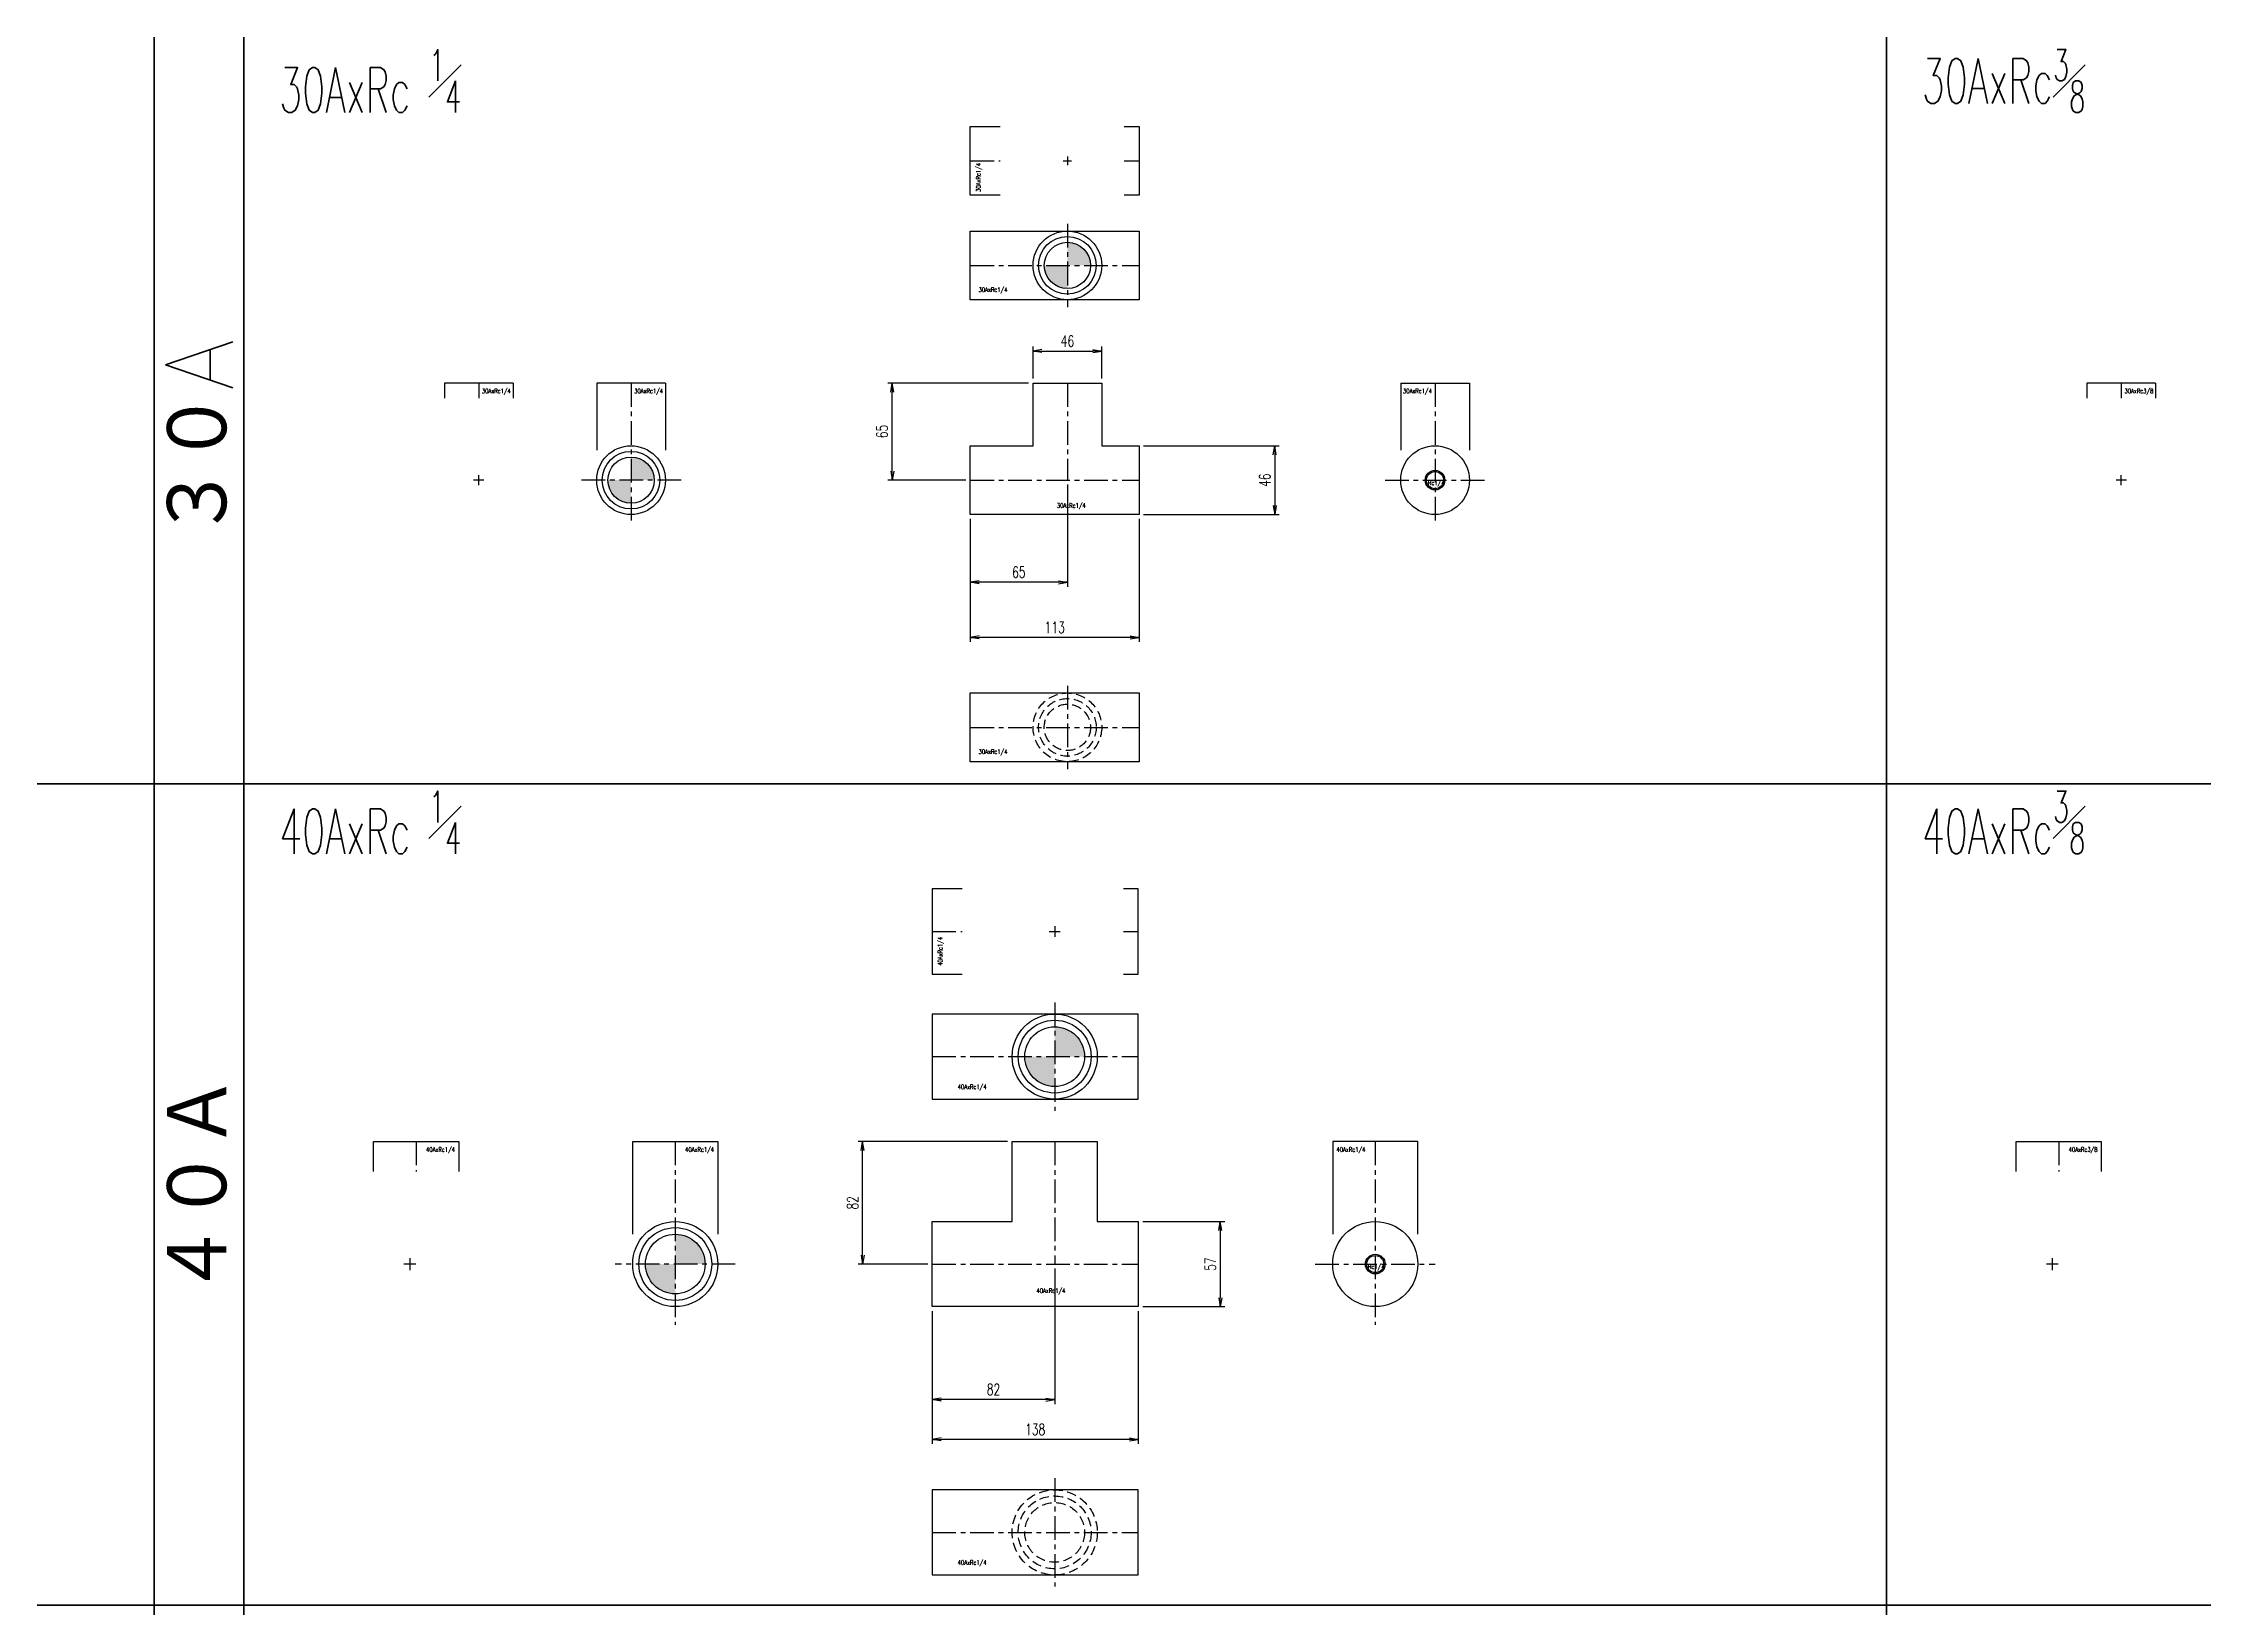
# Model space of a CAD drawing. Header units: millimetres. Extents: x 1711 to 90196, y -23291 to 8516.
# Drawn here: x 61530 to 62978, y -455 to 593 of the extents above; entities that cross this region are included whole.
import ezdxf
from ezdxf.enums import TextEntityAlignment as Align

# ---------------------------------------------------------------- set-up
doc = ezdxf.new("R2010")
doc.units = ezdxf.units.MM
doc.header["$PDMODE"] = 35
doc.linetypes.add('CENTER', pattern=[50.8, 31.75, -6.35, 6.35, -6.35])
doc.linetypes.add('HIDDEN', pattern=[9.525, 6.35, -3.175])
doc.layers.add('line', color=153, linetype='Continuous', lineweight=50)
for name, color, linetype in [('寸法', 2, 'Continuous'), ('配管-CVP', 4, 'Continuous'), ('＃配管（PVC)', 21, 'Continuous')]:
    doc.layers.add(name, color=color, linetype=linetype)
doc.styles.add('kpk', font='romans.shx', dxfattribs={"width": 0.7, "bigfont": 'extfont2.shx'})
doc.styles.get("Standard").update_dxf_attribs({"font": 'romans.shx', "bigfont": 'extfont.shx'})
doc.dimstyles.new('KPK-3', dxfattribs={"dimscale": 3, "dimtxt": 2.5, "dimasz": 2, "dimexe": 1, "dimexo": 1, "dimgap": 1, "dimtad": 3, "dimdec": 1, "dimdsep": 46, "dimtxsty": 'kpk', "dimblk": 'OPEN', "dimcen": 2.5, "dimclrd": 2, "dimclre": 2, "dimclrt": 4, "dimadec": 1, "dimazin": 2, "dimtfac": 1, "dimtdec": 1, "dimtmove": 0, "dimatfit": 2, "dimldrblk": 'OPEN', "dimfxl": 0, "dimlwd": -1, "dimlwe": -1, "dimarcsym": 0})

# ---------------------------------------------------------------- blocks, each defined once
blk = doc.blocks.new('_Open')
at = {"color": 0, "linetype": 'ByBlock', "lineweight": -2}
for p, q in [((-1, 0.17), (0, 0)), ((-1, -0.17), (0, 0)), ((0, 0), (-1, 0))]:
    blk.add_line(p, q, dxfattribs=at)
blk = doc.blocks.new('*D2070')
at = {"layer": 'Defpoints', "color": 0, "transparency": 16777216}
for p in [(62151.2, 277.8), (62264.2, 277.8), (62151.2, 195.5)]:
    blk.add_point(p, dxfattribs=at)
at = {"layer": '寸法', "color": 2, "transparency": 16777216}
for p, q in [((62151.2, 274.8), (62151.2, 192.5)), ((62264.2, 274.8), (62264.2, 192.5)), ((62258.2, 195.5), (62157.2, 195.5))]:
    blk.add_line(p, q, dxfattribs=at)
at = {"layer": '寸法', "color": 2, "transparency": 16777216, "xscale": 6, "yscale": 6, "zscale": 6, "rotation": 180}
blk.add_blockref('_Open', (62151.2, 195.5), dxfattribs=at)
at = {"layer": '寸法', "color": 2, "transparency": 16777216, "xscale": 6, "yscale": 6, "zscale": 6}
blk.add_blockref('_Open', (62264.2, 195.5), dxfattribs=at)
at = {"layer": '寸法', "color": 4, "transparency": 16777216, "insert": (62207.7, 202.2), "char_height": 7.5, "attachment_point": 5, "style": 'kpk', "bg_fill": 3, "box_fill_scale": 1.1, "bg_fill_color": 256, "bg_fill_true_color": 13158600, "bg_fill_transparency": 0}
blk.add_mtext('113', dxfattribs=at)
blk = doc.blocks.new('*D2071')
at = {"layer": 'Defpoints', "color": 0, "transparency": 16777216}
for p in [(62216.2, 300.8), (62151.2, 277.8), (62151.2, 232.4)]:
    blk.add_point(p, dxfattribs=at)
at = {"layer": '寸法', "color": 2, "transparency": 16777216}
for p, q in [((62216.2, 297.8), (62216.2, 229.4)), ((62151.2, 274.8), (62151.2, 229.4)), ((62210.2, 232.4), (62157.2, 232.4))]:
    blk.add_line(p, q, dxfattribs=at)
at = {"layer": '寸法', "color": 2, "transparency": 16777216, "xscale": 6, "yscale": 6, "zscale": 6, "rotation": 180}
blk.add_blockref('_Open', (62151.2, 232.4), dxfattribs=at)
at = {"layer": '寸法', "color": 2, "transparency": 16777216, "xscale": 6, "yscale": 6, "zscale": 6}
blk.add_blockref('_Open', (62216.2, 232.4), dxfattribs=at)
at = {"layer": '寸法', "color": 4, "transparency": 16777216, "insert": (62183.7, 239.2), "char_height": 7.5, "attachment_point": 5, "style": 'kpk', "bg_fill": 3, "box_fill_scale": 1.1, "bg_fill_color": 256, "bg_fill_true_color": 13158600, "bg_fill_transparency": 0}
blk.add_mtext('65', dxfattribs=at)
blk = doc.blocks.new('*D2072')
at = {"layer": 'Defpoints', "color": 0, "transparency": 16777216}
for p in [(62098.9, 365.8), (62193.2, 365.8), (62151.2, 300.8)]:
    blk.add_point(p, dxfattribs=at)
at = {"layer": '寸法', "color": 2, "transparency": 16777216}
for p, q in [((62190.2, 365.8), (62095.9, 365.8)), ((62098.9, 306.8), (62098.9, 359.8)), ((62148.2, 300.8), (62095.9, 300.8))]:
    blk.add_line(p, q, dxfattribs=at)
at = {"layer": '寸法', "color": 2, "transparency": 16777216, "xscale": 6, "yscale": 6, "zscale": 6}
for p, rotation in [((62098.9, 365.8), 90), ((62098.9, 300.8), 270)]:
    blk.add_blockref('_Open', p, dxfattribs=dict(at, rotation=rotation))
at = {"layer": '寸法', "color": 4, "transparency": 16777216, "insert": (62092.1, 333.3), "char_height": 7.5, "attachment_point": 5, "rotation": 90, "style": 'kpk', "bg_fill": 3, "box_fill_scale": 1.1, "bg_fill_color": 256, "bg_fill_true_color": 13158600, "bg_fill_transparency": 0}
blk.add_mtext('65', dxfattribs=at)
blk = doc.blocks.new('*D2073')
at = {"layer": 'Defpoints', "color": 0, "transparency": 16777216}
for p in [(62264.2, 323.8), (62264.2, 277.8), (62355.1, 277.8)]:
    blk.add_point(p, dxfattribs=at)
at = {"layer": '寸法', "color": 2, "transparency": 16777216}
for p, q in [((62267.2, 323.8), (62358.1, 323.8)), ((62355.1, 317.8), (62355.1, 283.8)), ((62267.2, 277.8), (62358.1, 277.8))]:
    blk.add_line(p, q, dxfattribs=at)
at = {"layer": '寸法', "color": 2, "transparency": 16777216, "xscale": 6, "yscale": 6, "zscale": 6}
for p, rotation in [((62355.1, 323.8), 90), ((62355.1, 277.8), 270)]:
    blk.add_blockref('_Open', p, dxfattribs=dict(at, rotation=rotation))
at = {"layer": '寸法', "color": 4, "transparency": 16777216, "insert": (62348.4, 300.8), "char_height": 7.5, "attachment_point": 5, "rotation": 90, "style": 'kpk', "bg_fill": 3, "box_fill_scale": 1.1, "bg_fill_color": 256, "bg_fill_true_color": 13158600, "bg_fill_transparency": 0}
blk.add_mtext('46', dxfattribs=at)
blk = doc.blocks.new('*D2074')
at = {"layer": 'Defpoints', "color": 0, "transparency": 16777216}
for p in [(62079.1, -142.1), (62179.2, -142.1), (62125.7, -224.1)]:
    blk.add_point(p, dxfattribs=at)
at = {"layer": '寸法', "color": 2, "transparency": 16777216}
for p, q in [((62176.2, -142.1), (62076.1, -142.1)), ((62079.1, -218.1), (62079.1, -148.1)), ((62122.7, -224.1), (62076.1, -224.1))]:
    blk.add_line(p, q, dxfattribs=at)
at = {"layer": '寸法', "color": 2, "transparency": 16777216, "xscale": 6, "yscale": 6, "zscale": 6}
for p, rotation in [((62079.1, -142.1), 90), ((62079.1, -224.1), 270)]:
    blk.add_blockref('_Open', p, dxfattribs=dict(at, rotation=rotation))
at = {"layer": '寸法', "color": 4, "transparency": 16777216, "insert": (62072.4, -183.1), "char_height": 7.5, "attachment_point": 5, "rotation": 90, "style": 'kpk', "bg_fill": 3, "box_fill_scale": 1.1, "bg_fill_color": 256, "bg_fill_true_color": 13158600, "bg_fill_transparency": 0}
blk.add_mtext('82', dxfattribs=at)
blk = doc.blocks.new('*D2075')
at = {"layer": 'Defpoints', "color": 0, "transparency": 16777216}
for p in [(62207.7, -224.1), (62125.7, -252.6), (62125.7, -314.8)]:
    blk.add_point(p, dxfattribs=at)
at = {"layer": '寸法', "color": 2, "transparency": 16777216}
for p, q in [((62207.7, -227.1), (62207.7, -317.8)), ((62125.7, -255.6), (62125.7, -317.8)), ((62201.7, -314.8), (62131.7, -314.8))]:
    blk.add_line(p, q, dxfattribs=at)
at = {"layer": '寸法', "color": 2, "transparency": 16777216, "xscale": 6, "yscale": 6, "zscale": 6, "rotation": 180}
blk.add_blockref('_Open', (62125.7, -314.8), dxfattribs=at)
at = {"layer": '寸法', "color": 2, "transparency": 16777216, "xscale": 6, "yscale": 6, "zscale": 6}
blk.add_blockref('_Open', (62207.7, -314.8), dxfattribs=at)
at = {"layer": '寸法', "color": 4, "transparency": 16777216, "insert": (62166.7, -308), "char_height": 7.5, "attachment_point": 5, "style": 'kpk', "bg_fill": 3, "box_fill_scale": 1.1, "bg_fill_color": 256, "bg_fill_true_color": 13158600, "bg_fill_transparency": 0}
blk.add_mtext('82', dxfattribs=at)
blk = doc.blocks.new('*D2076')
at = {"layer": 'Defpoints', "color": 0, "transparency": 16777216}
for p in [(62125.7, -252.6), (62263.7, -252.6), (62125.7, -341.5)]:
    blk.add_point(p, dxfattribs=at)
at = {"layer": '寸法', "color": 2, "transparency": 16777216}
for p, q in [((62125.7, -255.6), (62125.7, -344.5)), ((62263.7, -255.6), (62263.7, -344.5)), ((62257.7, -341.5), (62131.7, -341.5))]:
    blk.add_line(p, q, dxfattribs=at)
at = {"layer": '寸法', "color": 2, "transparency": 16777216, "xscale": 6, "yscale": 6, "zscale": 6, "rotation": 180}
blk.add_blockref('_Open', (62125.7, -341.5), dxfattribs=at)
at = {"layer": '寸法', "color": 2, "transparency": 16777216, "xscale": 6, "yscale": 6, "zscale": 6}
blk.add_blockref('_Open', (62263.7, -341.5), dxfattribs=at)
at = {"layer": '寸法', "color": 4, "transparency": 16777216, "insert": (62194.7, -334.8), "char_height": 7.5, "attachment_point": 5, "style": 'kpk', "bg_fill": 3, "box_fill_scale": 1.1, "bg_fill_color": 256, "bg_fill_true_color": 13158600, "bg_fill_transparency": 0}
blk.add_mtext('138', dxfattribs=at)
blk = doc.blocks.new('*D2077')
at = {"layer": 'Defpoints', "color": 0, "transparency": 16777216}
for p in [(62263.7, -195.6), (62263.7, -252.6), (62318.6, -252.6)]:
    blk.add_point(p, dxfattribs=at)
at = {"layer": '寸法', "color": 2, "transparency": 16777216}
for p, q in [((62266.7, -195.6), (62321.6, -195.6)), ((62318.6, -201.6), (62318.6, -246.6)), ((62266.7, -252.6), (62321.6, -252.6))]:
    blk.add_line(p, q, dxfattribs=at)
at = {"layer": '寸法', "color": 2, "transparency": 16777216, "xscale": 6, "yscale": 6, "zscale": 6}
for p, rotation in [((62318.6, -195.6), 90), ((62318.6, -252.6), 270)]:
    blk.add_blockref('_Open', p, dxfattribs=dict(at, rotation=rotation))
at = {"layer": '寸法', "color": 4, "transparency": 16777216, "insert": (62311.9, -224.1), "char_height": 7.5, "attachment_point": 5, "rotation": 90, "style": 'kpk', "bg_fill": 3, "box_fill_scale": 1.1, "bg_fill_color": 256, "bg_fill_true_color": 13158600, "bg_fill_transparency": 0}
blk.add_mtext('57', dxfattribs=at)
blk = doc.blocks.new('A$Cb0ec0105')
at = {"layer": 'line'}
for p, q in [((8121.8, -9662.3), (8121.8, 0)), ((8121.8, -9662.3), (8121.8, 0)), ((8181.8, 0), (8181.8, -9662.3))]:
    blk.add_line(p, q, dxfattribs=at)
for points in [[(9281.8, -9662.3), (9281.8, -100), (10381.8, -100), (11481.8, -100)], [(0, -1510), (2414, -1510), (3514, -1510), (4614, -1510), (5714, -1510), (6814, -1510), (7914, -1510), (7974, -1510), (9074, -1510), (10174, -1510), (11274, -1510), (12374, -1510), (13681.8, -1510)], [(0, -2060), (2414, -2060), (3514, -2060), (4614, -2060), (5714, -2060), (6814, -2060), (7914, -2060), (7974, -2060), (9074, -2060), (10174, -2060), (11274, -2060), (12374, -2060), (13681.8, -2060)]]:
    blk.add_lwpolyline(points, dxfattribs=at)
at = {"layer": 'line', "char_height": 30, "attachment_point": 4}
for s, insert in [('{\\W0.6;30AxRc \\H0.7x;\\S1#4;}', (8205.4, -1039.5)), ('\\A1;{\\W0.6;30AxRc\\H0.7x;\\S3#8;}', (9305.4, -1039.5)), ('{\\W0.6;40AxRc \\H0.7x;\\S1#4;}', (8205.4, -1535.9)), ('{\\W0.6;40AxRc\\H0.7x;\\S3#8;}', (9305.4, -1535.9))]:
    blk.add_mtext(s, dxfattribs=dict(at, insert=insert))
at = {"layer": 'line', "char_height": 45, "attachment_point": 5, "rotation": 90}
for s, insert in [('３０A', (8151.8, -1279.1)), ('４０Ａ', (8151.8, -1779))]:
    blk.add_mtext(s, dxfattribs=dict(at, insert=insert))
blk = doc.blocks.new('30AxRc1／4-ねじ付BT『L型』-正面')
at = {"layer": '＃配管（PVC)', "color": 2, "linetype": 'CENTER', "ltscale": 0.5}
for p, q in [((0, 65), (0, 0)), ((-65, 0), (48, 0))]:
    blk.add_line(p, q, dxfattribs=at)
at = {"layer": '＃配管（PVC)', "color": 0, "linetype": 'ByBlock'}
blk.add_lwpolyline([(-23, 65), (23, 65), (23, 23), (48, 23), (48, -23), (-65, -23), (-65, 23), (-23, 23)], close=True, dxfattribs=at)
at = {"layer": 'Defpoints', "color": 6, "style": 'kpk', "width": 0.7}
blk.add_text('30AxRc1/4', height=3, dxfattribs=at).set_placement((2.6, -15.5), align=Align.TOP_CENTER)
blk = doc.blocks.new('30AxRc1／4-ねじ付BT『L型』-上面')
at = {"layer": '＃配管（PVC)', "linetype": 'ByBlock'}
h = blk.add_hatch(color=252, dxfattribs=at)
h.dxf.hatch_style = 1
h.paths.add_polyline_path([(15.5, 0, 0.414214), (0, 15.5), (0, 0)])
h.paths.add_polyline_path([(0, -15.5), (0, 0), (-15.5, 0, 0.414214)])
at = {"layer": '＃配管（PVC)', "color": 2, "linetype": 'CENTER', "ltscale": 0.5}
for p, q in [((0, 27.9), (0, -27.9)), ((-65, 0), (48, 0))]:
    blk.add_line(p, q, dxfattribs=at)
at = {"layer": '＃配管（PVC)', "color": 0, "linetype": 'ByBlock'}
blk.add_lwpolyline([(-65, 23), (48, 23), (48, -23), (-65, -23)], close=True, dxfattribs=at)
for radius in [23, 19.3, 15.5]:
    blk.add_circle((0, 0), radius, dxfattribs=at)
at = {"layer": 'Defpoints', "color": 6, "style": 'kpk', "width": 0.7}
blk.add_text('30AxRc1/4', height=3, dxfattribs=at).set_placement((-49.8, -14.8), align=Align.TOP_CENTER)
blk = doc.blocks.new('30AxRc1／4-ねじ付BT『L型』-下面')
at = {"layer": '＃配管（PVC)', "color": 2, "linetype": 'CENTER', "ltscale": 0.5}
for p, q in [((0, 27.9), (0, -27.9)), ((-65, 0), (48, 0))]:
    blk.add_line(p, q, dxfattribs=at)
at = {"layer": '＃配管（PVC)', "color": 0, "linetype": 'ByBlock'}
blk.add_lwpolyline([(-65, 23), (48, 23), (48, -23), (-65, -23)], close=True, dxfattribs=at)
at = {"layer": '＃配管（PVC)', "color": 252, "linetype": 'HIDDEN'}
for radius in [23, 19.3, 15.5]:
    blk.add_circle((0, 0), radius, dxfattribs=at)
at = {"layer": 'Defpoints', "color": 6, "style": 'kpk', "width": 0.7}
blk.add_text('30AxRc1/4', height=3, dxfattribs=at).set_placement((-49.8, -14.8), align=Align.TOP_CENTER)
blk = doc.blocks.new('30AxRc1／4-ねじ付BT『L型』-側面(Rc1／4)')
at = {"layer": '＃配管（PVC)', "color": 0, "linetype": 'ByBlock'}
for p, q in [((-23, 65), (23, 65)), ((-23, 65), (-23, 20)), ((23, 65), (23, 20))]:
    blk.add_line(p, q, dxfattribs=at)
at = {"layer": '＃配管（PVC)', "color": 2, "linetype": 'CENTER', "ltscale": 0.5}
for p, q in [((0, 65), (0, -29.6)), ((-33.5, 0), (33.5, 0))]:
    blk.add_line(p, q, dxfattribs=at)
at = {"layer": '＃配管（PVC)', "color": 0, "linetype": 'ByBlock'}
for radius in [23, 5.72]:
    blk.add_circle((0, 0), radius, dxfattribs=at)
at = {"layer": '＃配管（PVC)', "color": 42, "linetype": 'ByBlock'}
blk.add_circle((0, 0), 6.58, dxfattribs=at)
at = {"layer": 'Defpoints', "color": 6, "style": 'kpk', "width": 0.7}
for s, p in [('30AxRc1/4', (-11.8, 61.2)), ('Rc1/4 ', (1.7, -0.3))]:
    blk.add_text(s, height=3, dxfattribs=at).set_placement(p, align=Align.TOP_CENTER)
blk = doc.blocks.new('30AxRc1／4-ねじ付BT『L型』-側面(30A)')
at = {"layer": '＃配管（PVC)', "linetype": 'ByBlock'}
h = blk.add_hatch(color=252, dxfattribs=at)
h.dxf.hatch_style = 1
h.paths.add_polyline_path([(0, 15.5), (0, 0), (15.5, 0, 0.414214)])
h.paths.add_polyline_path([(0, 0), (-15.5, 0, 0.414214), (0, -15.5)])
at = {"layer": '＃配管（PVC)', "color": 0, "linetype": 'ByBlock'}
for p, q in [((-23, 65), (-23, 20)), ((23, 65), (-23, 65)), ((23, 65), (23, 20))]:
    blk.add_line(p, q, dxfattribs=at)
at = {"layer": '＃配管（PVC)', "color": 2, "linetype": 'CENTER', "ltscale": 0.5}
for p, q in [((0, 65), (0, -29.6)), ((33.5, 0), (-33.5, 0))]:
    blk.add_line(p, q, dxfattribs=at)
at = {"layer": '＃配管（PVC)', "color": 0, "linetype": 'ByBlock'}
for radius in [23, 19.3, 15.5]:
    blk.add_circle((0, 0), radius, dxfattribs=at)
at = {"layer": 'Defpoints', "color": 6, "style": 'kpk', "width": 0.7}
blk.add_text('30AxRc1/4', height=3, dxfattribs=at).set_placement((11.8, 61.2), align=Align.TOP_CENTER)
blk = doc.blocks.new('30AxRc1／4-ねじ付BT『L型』-半(上下)')
at = {"layer": '＃配管（PVC)', "color": 2, "linetype": 'CENTER', "ltscale": 0.5}
for p, q in [((-65, 0), (-45, 0)), ((-2.8, 0), (2.8, 0)), ((0, 2.8), (0, -2.8)), ((38, 0), (48, 0))]:
    blk.add_line(p, q, dxfattribs=at)
at = {"layer": '＃配管（PVC)', "color": 0, "linetype": 'ByBlock'}
for points in [[(-45, -23), (-65, -23), (-65, 23), (-45, 23)], [(38, 23), (48, 23), (48, -23), (38, -23)]]:
    blk.add_lwpolyline(points, dxfattribs=at)
at = {"layer": 'Defpoints', "color": 6, "style": 'kpk', "width": 0.7}
blk.add_text('30AxRc1/4', height=3, rotation=90, dxfattribs=at).set_placement((-61.1, -11.1), align=Align.TOP_CENTER)
blk = doc.blocks.new('30AxRc1／4-ねじ付BT『L型』-半(側面)')
at = {"layer": '＃配管（PVC)', "color": 0, "linetype": 'ByBlock'}
for p, q in [((-23, 65), (-23, 55)), ((23, 65), (-23, 65)), ((23, 65), (23, 55))]:
    blk.add_line(p, q, dxfattribs=at)
at = {"layer": '＃配管（PVC)', "color": 2, "linetype": 'CENTER', "ltscale": 0.5}
for p, q in [((0, 65), (0, 55)), ((3.4, 0), (-3.4, 0)), ((0, -3.4), (0, 3.4))]:
    blk.add_line(p, q, dxfattribs=at)
at = {"layer": 'Defpoints', "color": 6, "style": 'kpk', "width": 0.7}
blk.add_text('30AxRc1/4', height=3, dxfattribs=at).set_placement((11.8, 61.2), align=Align.TOP_CENTER)
blk = doc.blocks.new('40AxRc1／4-ねじ付BT『L型』-正面')
at = {"layer": '＃配管（PVC)', "color": 2, "linetype": 'CENTER', "ltscale": 0.5}
for p, q in [((0, 82), (0, 0)), ((-82, 0), (56, 0))]:
    blk.add_line(p, q, dxfattribs=at)
at = {"layer": '＃配管（PVC)', "color": 0, "linetype": 'ByBlock'}
blk.add_lwpolyline([(-82, -28.5), (-82, 28.5), (-28.5, 28.5), (-28.5, 82), (28.5, 82), (28.5, 28.5), (56, 28.5), (56, -28.5)], close=True, dxfattribs=at)
at = {"layer": 'Defpoints', "color": 6, "style": 'kpk', "width": 0.7}
blk.add_text('40AxRc1/4', height=3, dxfattribs=at).set_placement((-2.5, -16.3), align=Align.TOP_CENTER)
blk = doc.blocks.new('40AxRc1／4-ねじ付BT『L型』-上面')
at = {"layer": '＃配管（PVC)', "linetype": 'ByBlock'}
h = blk.add_hatch(color=252, dxfattribs=at)
h.dxf.hatch_style = 1
h.paths.add_polyline_path([(20, 0, 0.414214), (0, 20), (0, 0)])
h.paths.add_polyline_path([(-20, 0, 0.414214), (0, -20), (0, 0)])
at = {"layer": '＃配管（PVC)', "color": 2, "linetype": 'CENTER', "ltscale": 0.5}
for p, q in [((0, 36.3), (0, -36.3)), ((-82, 0), (56, 0))]:
    blk.add_line(p, q, dxfattribs=at)
at = {"layer": '＃配管（PVC)', "color": 0, "linetype": 'ByBlock'}
blk.add_lwpolyline([(56, 28.5), (-82, 28.5), (-82, -28.5), (56, -28.5)], close=True, dxfattribs=at)
for radius in [28.5, 24.4, 20]:
    blk.add_circle((0, 0), radius, dxfattribs=at)
at = {"layer": 'Defpoints', "color": 6, "style": 'kpk', "width": 0.7}
blk.add_text('40AxRc1/4', height=3, dxfattribs=at).set_placement((-55.3, -18.7), align=Align.TOP_CENTER)
blk = doc.blocks.new('40AxRc1／4-ねじ付BT『L型』-下面')
at = {"layer": '＃配管（PVC)', "color": 2, "linetype": 'CENTER', "ltscale": 0.5}
for p, q in [((0, 36.3), (0, -36.3)), ((-82, 0), (56, 0))]:
    blk.add_line(p, q, dxfattribs=at)
at = {"layer": '＃配管（PVC)', "color": 0, "linetype": 'ByBlock'}
blk.add_lwpolyline([(56, 28.5), (-82, 28.5), (-82, -28.5), (56, -28.5)], close=True, dxfattribs=at)
at = {"layer": '＃配管（PVC)', "color": 252, "linetype": 'HIDDEN'}
for radius in [28.5, 24.4, 20]:
    blk.add_circle((0, 0), radius, dxfattribs=at)
at = {"layer": 'Defpoints', "color": 6, "style": 'kpk', "width": 0.7}
blk.add_text('40AxRc1/4', height=3, dxfattribs=at).set_placement((-55.3, -18.7), align=Align.TOP_CENTER)
blk = doc.blocks.new('40AxRc1／4-ねじ付BT『L型』-側面(Rc1／4)')
at = {"layer": '＃配管（PVC)', "color": 2, "linetype": 'CENTER', "ltscale": 0.5}
for p, q in [((0, 82), (0, -40.6)), ((-40.2, 0), (40.2, 0))]:
    blk.add_line(p, q, dxfattribs=at)
at = {"layer": '＃配管（PVC)', "color": 0, "linetype": 'ByBlock'}
blk.add_lwpolyline([(28.5, 20), (28.5, 82), (-28.5, 82), (-28.5, 20)], dxfattribs=at)
for radius in [28.5, 5.72]:
    blk.add_circle((0, 0), radius, dxfattribs=at)
at = {"layer": '＃配管（PVC)', "color": 42, "linetype": 'ByBlock'}
blk.add_circle((0, 0), 6.58, dxfattribs=at)
at = {"layer": 'Defpoints', "color": 6, "style": 'kpk', "width": 0.7}
for s, p in [('40AxRc1/4', (-16.3, 78.2)), ('Rc1/4 ', (1.5, -0.3))]:
    blk.add_text(s, height=3, dxfattribs=at).set_placement(p, align=Align.TOP_CENTER)
blk = doc.blocks.new('40AxRc1／4-ねじ付BT『L型』-側面(40A)')
at = {"layer": '＃配管（PVC)', "linetype": 'ByBlock'}
h = blk.add_hatch(color=252, dxfattribs=at)
h.dxf.hatch_style = 1
h.paths.add_polyline_path([(0, 20), (0, 0), (20, 0, 0.414214)])
h.paths.add_polyline_path([(0, 0), (-20, 0, 0.414214), (0, -20)])
at = {"layer": '＃配管（PVC)', "color": 2, "linetype": 'CENTER', "ltscale": 0.5}
for p, q in [((0, 82), (0, -40.6)), ((40.2, 0), (-40.2, 0))]:
    blk.add_line(p, q, dxfattribs=at)
at = {"layer": '＃配管（PVC)', "color": 0, "linetype": 'ByBlock'}
blk.add_lwpolyline([(-28.5, 20), (-28.5, 82), (28.5, 82), (28.5, 20)], dxfattribs=at)
for radius in [28.5, 24.4, 20]:
    blk.add_circle((0, 0), radius, dxfattribs=at)
at = {"layer": 'Defpoints', "color": 6, "style": 'kpk', "width": 0.7}
blk.add_text('40AxRc1/4', height=3, dxfattribs=at).set_placement((16.3, 78.2), align=Align.TOP_CENTER)
blk = doc.blocks.new('40AxRc1／4-ねじ付BT『L型』-半(上下)')
at = {"layer": '＃配管（PVC)', "color": 2, "linetype": 'CENTER', "ltscale": 0.5}
for p, q in [((-82, 0), (-62, 0)), ((-3.6, 0), (3.6, 0)), ((0, 3.6), (0, -3.6)), ((46, 0), (56, 0))]:
    blk.add_line(p, q, dxfattribs=at)
at = {"layer": '＃配管（PVC)', "color": 0, "linetype": 'ByBlock'}
for points in [[(-62, 28.5), (-82, 28.5), (-82, -28.5), (-62, -28.5)], [(46, -28.5), (56, -28.5), (56, 28.5), (46, 28.5)]]:
    blk.add_lwpolyline(points, dxfattribs=at)
at = {"layer": 'Defpoints', "color": 6, "style": 'kpk', "width": 0.7}
blk.add_text('40AxRc1/4', height=3, rotation=90, dxfattribs=at).set_placement((-78.2, -13.3), align=Align.TOP_CENTER)
blk = doc.blocks.new('40AxRc1／4-ねじ付BT『L型』-半(側面)')
at = {"layer": '＃配管（PVC)', "color": 2, "linetype": 'CENTER', "ltscale": 0.5}
for p, q in [((4.3, 82), (4.3, 62)), ((4, 0), (-4, 0)), ((0, 4), (0, -4))]:
    blk.add_line(p, q, dxfattribs=at)
at = {"layer": '＃配管（PVC)', "color": 0, "linetype": 'ByBlock'}
blk.add_lwpolyline([(-24.2, 62), (-24.2, 82), (32.8, 82), (32.8, 62)], dxfattribs=at)
at = {"layer": 'Defpoints', "color": 6, "style": 'kpk', "width": 0.7}
blk.add_text('40AxRc1/4', height=3, dxfattribs=at).set_placement((20.6, 78.2), align=Align.TOP_CENTER)
blk = doc.blocks.new('30AxRc3／8-ねじ付BT『L型』-半(側面)')
at = {"layer": '＃配管（PVC)', "color": 0, "linetype": 'ByBlock'}
for p, q in [((-23, 65), (-23, 55)), ((23, 65), (-23, 65)), ((23, 65), (23, 55))]:
    blk.add_line(p, q, dxfattribs=at)
at = {"layer": '＃配管（PVC)', "color": 2, "linetype": 'CENTER', "ltscale": 0.5}
for p, q in [((0, 65), (0, 55)), ((3.4, 0), (-3.4, 0)), ((0, -3.4), (0, 3.4))]:
    blk.add_line(p, q, dxfattribs=at)
at = {"layer": 'Defpoints', "color": 6, "style": 'kpk', "width": 0.7}
blk.add_text('30AxRc3/8', height=3, dxfattribs=at).set_placement((11.8, 61.2), align=Align.TOP_CENTER)
blk = doc.blocks.new('40AxRc3／8-ねじ付BT『L型』-半(側面)')
at = {"layer": '＃配管（PVC)', "color": 2, "linetype": 'CENTER', "ltscale": 0.5}
for p, q in [((4.3, 82), (4.3, 62)), ((4, 0), (-4, 0)), ((0, 4), (0, -4))]:
    blk.add_line(p, q, dxfattribs=at)
at = {"layer": '＃配管（PVC)', "color": 0, "linetype": 'ByBlock'}
blk.add_lwpolyline([(-24.2, 62), (-24.2, 82), (32.8, 82), (32.8, 62)], dxfattribs=at)
at = {"layer": 'Defpoints', "color": 6, "style": 'kpk', "width": 0.7}
blk.add_text('40AxRc3/8', height=3, dxfattribs=at).set_placement((20.6, 78.2), align=Align.TOP_CENTER)
blk = doc.blocks.new('*D3280')
at = {"layer": 'Defpoints', "color": 0, "linetype": 'ByBlock', "transparency": 16777216}
for p in [(62239.2, 387.2), (62193.2, 365.8), (62239.2, 365.8)]:
    blk.add_point(p, dxfattribs=at)
at = {"layer": '寸法', "color": 2, "transparency": 16777216}
for p, q in [((62193.2, 368.8), (62193.2, 390.2)), ((62199.2, 387.2), (62233.2, 387.2)), ((62239.2, 368.8), (62239.2, 390.2))]:
    blk.add_line(p, q, dxfattribs=at)
at = {"layer": '寸法', "color": 2, "linetype": 'ByBlock', "transparency": 16777216, "xscale": 6, "yscale": 6, "zscale": 6, "rotation": 180}
blk.add_blockref('_Open', (62193.2, 387.2), dxfattribs=at)
at = {"layer": '寸法', "color": 2, "linetype": 'ByBlock', "transparency": 16777216, "xscale": 6, "yscale": 6, "zscale": 6}
blk.add_blockref('_Open', (62239.2, 387.2), dxfattribs=at)
at = {"layer": '寸法', "color": 4, "linetype": 'ByBlock', "transparency": 16777216, "insert": (62216.2, 393.9), "char_height": 7.5, "attachment_point": 5, "style": 'kpk', "bg_fill": 3, "box_fill_scale": 1.1, "bg_fill_color": 256, "bg_fill_true_color": 13158600, "bg_fill_transparency": 0}
blk.add_mtext('46', dxfattribs=at)

msp = doc.modelspace()

# ---------------------------------------------------------------- block references
at = {"layer": '配管-CVP', "linetype": 'ByBlock'}
for name, p in [('30AxRc1／4-ねじ付BT『L型』-半(上下)', (62216.2039, 514.5929)), ('30AxRc1／4-ねじ付BT『L型』-上面', (62216.2039, 444.6033)), ('30AxRc1／4-ねじ付BT『L型』-半(側面)', (61821.991, 300.7909)), ('30AxRc1／4-ねじ付BT『L型』-側面(30A)', (61923.9924, 300.7909)), ('30AxRc1／4-ねじ付BT『L型』-側面(Rc1／4)', (62462.4154, 300.7909)), ('30AxRc3／8-ねじ付BT『L型』-半(側面)', (62921.991, 300.7909)), ('30AxRc1／4-ねじ付BT『L型』-下面', (62216.2039, 135.2894)), ('40AxRc1／4-ねじ付BT『L型』-半(上下)', (62207.7039, -1.3777)), ('40AxRc1／4-ねじ付BT『L型』-上面', (62207.7039, -85.1821)), ('40AxRc1／4-ねじ付BT『L型』-半(側面)', (61775.8004, -224.0732)), ('40AxRc1／4-ねじ付BT『L型』-側面(40A)', (61953.6256, -224.0732)), ('40AxRc1／4-ねじ付BT『L型』-側面(Rc1／4)', (62422.4077, -224.0732)), ('40AxRc3／8-ねじ付BT『L型』-半(側面)', (62875.8004, -224.0732)), ('40AxRc1／4-ねじ付BT『L型』-下面', (62207.7039, -403.7424))]:
    msp.add_blockref(name, p, dxfattribs=at)

# ---------------------------------------------------------------- dimensions: what is measured, and where the dimension line sits
at = {"layer": '寸法'}
dim = msp.add_linear_dim(base=(62151.2039, 195.4648), p1=(62264.2039, 277.7909), p2=(62151.2039, 277.7909), dimstyle='KPK-3', dxfattribs=at)
dim.commit()
dim.dimension.update_dxf_attribs({"geometry": '*D2070', "text_midpoint": (62207.7039, 202.2148)})
dim = msp.add_linear_dim(base=(62079.1291, -142.0732), p1=(62125.7039, -224.0732), p2=(62179.2039, -142.0732), angle=90, dimstyle='KPK-3', dxfattribs=at)
dim.commit()
dim.dimension.update_dxf_attribs({"geometry": '*D2074', "text_midpoint": (62072.3791, -183.0732)})

# ---------------------------------------------------------------- next in the draw order: dimensions: what is measured, and where the dimension line sits
dim = msp.add_linear_dim(base=(62355.1063, 277.7909), p1=(62264.2039, 323.7909), p2=(62264.2039, 277.7909), angle=90, dimstyle='KPK-3', dxfattribs=at)
dim.commit()
dim.dimension.update_dxf_attribs({"geometry": '*D2073', "text_midpoint": (62348.3563, 300.7909)})
for base, p1, p2, picture, middle in [((62151.2039, 232.4241), (62216.2039, 300.7909), (62151.2039, 277.7909), '*D2071', (62183.7039, 239.1741)), ((62125.7039, -314.7831), (62207.7039, -224.0732), (62125.7039, -252.5732), '*D2075', (62166.7039, -308.0331))]:
    dim = msp.add_linear_dim(base=base, p1=p1, p2=p2, dimstyle='KPK-3', dxfattribs=at)
    dim.commit()
    dim.dimension.update_dxf_attribs({"geometry": picture, "text_midpoint": middle})

# ---------------------------------------------------------------- next in the draw order: dimensions: what is measured, and where the dimension line sits
dim = msp.add_linear_dim(base=(62098.8613, 365.7909), p1=(62151.2039, 300.7909), p2=(62193.2039, 365.7909), angle=90, dimstyle='KPK-3', dxfattribs=at)
dim.commit()
dim.dimension.update_dxf_attribs({"geometry": '*D2072', "text_midpoint": (62092.1113, 333.2909)})
dim = msp.add_linear_dim(base=(62125.7039, -341.5212), p1=(62263.7039, -252.5732), p2=(62125.7039, -252.5732), dimstyle='KPK-3', dxfattribs=at)
dim.commit()
dim.dimension.update_dxf_attribs({"geometry": '*D2076', "text_midpoint": (62194.7039, -334.7712)})

# ---------------------------------------------------------------- next in the draw order: block references
at = {"layer": '配管-CVP', "linetype": 'ByBlock'}
msp.add_blockref('30AxRc1／4-ねじ付BT『L型』-正面', (62216.2039, 300.7909), dxfattribs=at)

# ---------------------------------------------------------------- next in the draw order: dimensions: what is measured, and where the dimension line sits
at = {"layer": '寸法'}
dim = msp.add_linear_dim(base=(62318.6167, -252.5732), p1=(62263.7039, -195.5732), p2=(62263.7039, -252.5732), angle=90, dimstyle='KPK-3', dxfattribs=at)
dim.commit()
dim.dimension.update_dxf_attribs({"geometry": '*D2077', "text_midpoint": (62311.8667, -224.0732)})

# ---------------------------------------------------------------- next in the draw order: block references
at = {"layer": 'line'}
msp.add_blockref('A$Cb0ec0105', (53482.959, 1607.5677), dxfattribs=at)
at = {"layer": '配管-CVP', "linetype": 'ByBlock'}
msp.add_blockref('40AxRc1／4-ねじ付BT『L型』-正面', (62207.7039, -224.0732), dxfattribs=at)

# ---------------------------------------------------------------- next in the draw order: dimensions: what is measured, and where the dimension line sits
at = {"layer": '寸法', "linetype": 'ByBlock'}
dim = msp.add_linear_dim(base=(62239.2039, 387.1971), p1=(62193.2039, 365.7909), p2=(62239.2039, 365.7909), dimstyle='KPK-3', dxfattribs=at)
dim.commit()
dim.dimension.update_dxf_attribs({"geometry": '*D3280', "text_midpoint": (62216.2039, 393.9471)})

doc.saveas('drawing.dxf')
